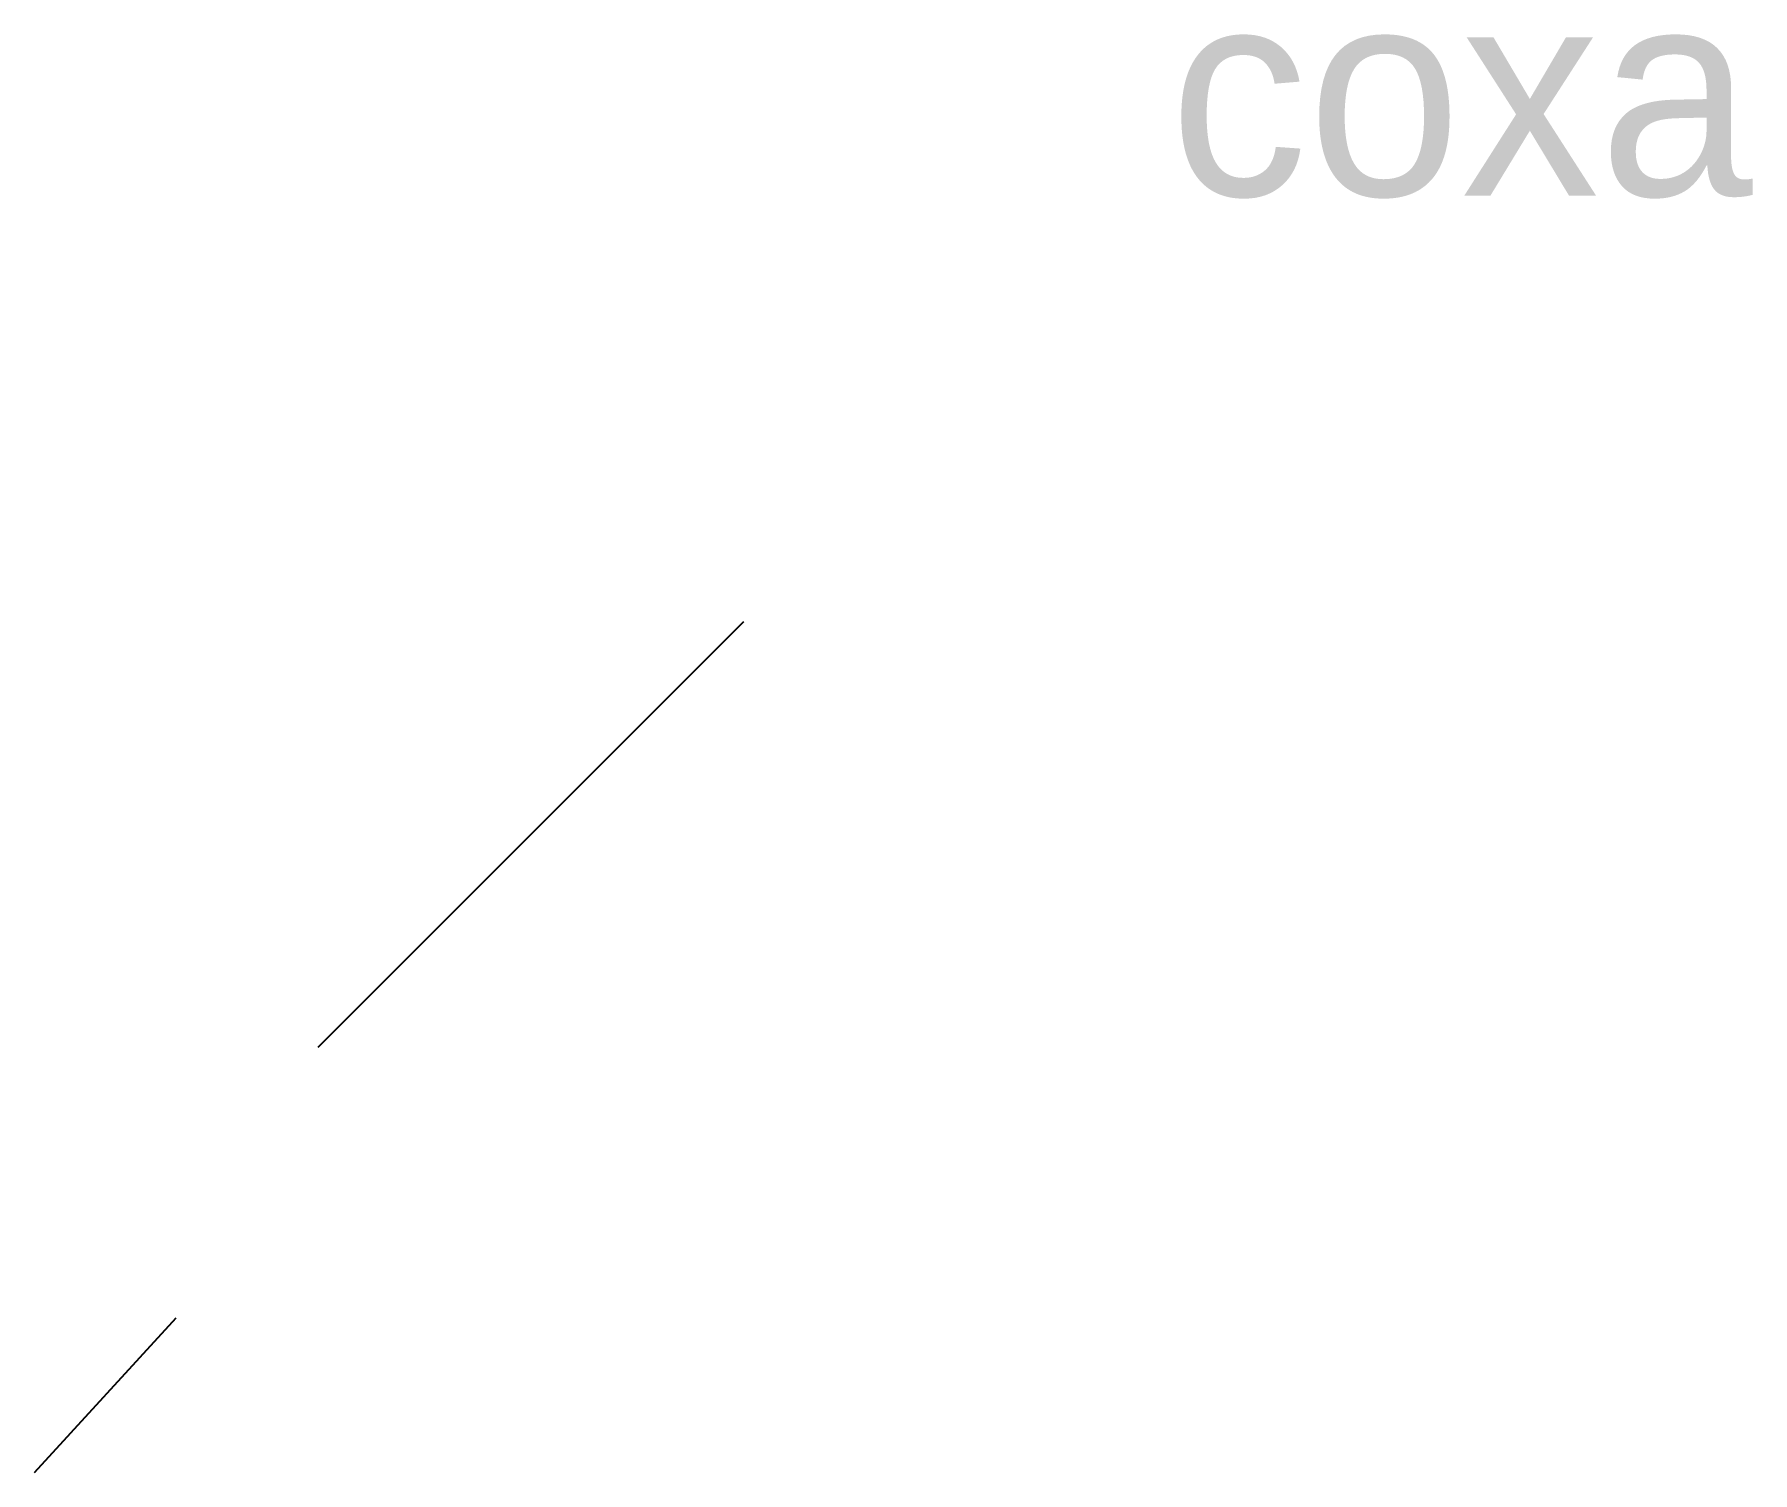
# Model space of a CAD drawing. Extents: x 0 to 133, y 0 to 112.
import ezdxf

# ---------------------------------------------------------------- set-up
doc = ezdxf.new("R2010")
doc.units = 0
doc.header["$MEASUREMENT"] = 0
doc.layers.get('0').update_dxf_attribs({"linetype": 'CONTINUOUS'})

msp = doc.modelspace()

# ---------------------------------------------------------------- linework, layer by layer
for p, q in [((22, 33, 44), (55, 66, 77)), ((0, 0), (11, 12, 13))]:
    msp.add_line(p, q)

# ---------------------------------------------------------------- texts
msp.add_text('coxa', height=16).set_placement((88, 99))

doc.saveas('drawing.dxf')
